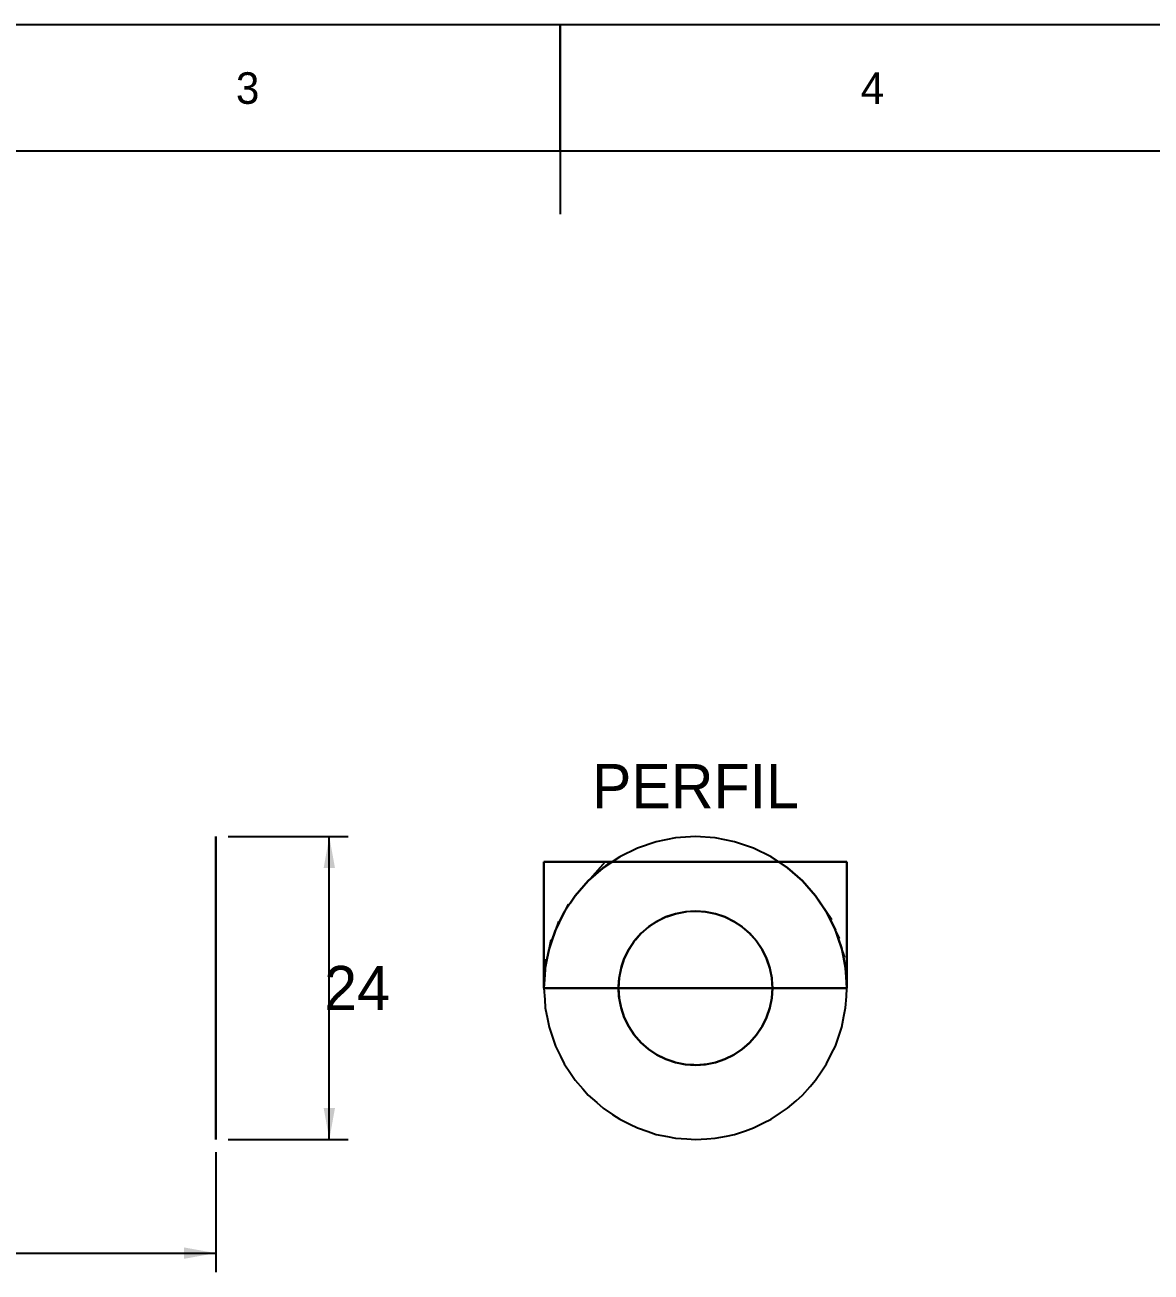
# Model space of a CAD drawing. Extents: x 0 to 297, y 0 to 210.
# Drawn here: x 106.1 to 195.3, y 111.2 to 210 of the extents above; entities that cross this region are included whole.
import ezdxf
from ezdxf.enums import TextEntityAlignment as Align

# ---------------------------------------------------------------- set-up
doc = ezdxf.new("R2010")
doc.units = 0
for name, color, linetype in [('COTAS', 7, 'CONTINUOUS'), ('FINA', 7, 'CONTINUOUS'), ('NORMA', 7, 'CONTINUOUS'), ('TEXTO', 7, 'CONTINUOUS'), ('VISIBLE', 7, 'CONTINUOUS')]:
    doc.layers.add(name, color=color, linetype=linetype)

msp = doc.modelspace()

# ---------------------------------------------------------------- linework, layer by layer
at = {"layer": 'COTAS'}
for p, q in [((122.22, 145.7006), (131.72, 145.7006)), ((130.22, 121.7006), (130.22, 145.7006)), ((122.22, 121.7006), (131.72, 121.7006)), ((121.22, 120.7006), (121.22, 111.2006)), ((24.22, 112.7006), (121.22, 112.7006))]:
    msp.add_line(p, q, dxfattribs=at)
for points in [[(130.22, 145.7006), (130.67, 143.2006), (129.77, 143.2006)], [(130.22, 121.7006), (130.67, 124.2006), (129.77, 124.2006)], [(121.22, 112.7006), (118.72, 113.1506), (118.72, 112.2506)]]:
    msp.add_solid(points, dxfattribs=at)
at = {"layer": 'FINA'}
for p, q in [((297, 210), (0, 210)), ((148.5, 200), (148.5, 210))]:
    msp.add_line(p, q, dxfattribs=at)
at = {"layer": 'NORMA'}
for p, q in [((148.5, 210), (148.5, 195)), ((287, 200), (20, 200))]:
    msp.add_line(p, q, dxfattribs=at)
at = {"layer": 'VISIBLE'}
for p, q in [((121.22, 145.5979), (121.22, 145.7006)), ((121.22, 145.7006), (121.22, 145.5979)), ((121.22, 145.2917), (121.22, 145.5979)), ((121.22, 145.5979), (121.22, 145.2917)), ((121.22, 144.7872), (121.22, 145.2917)), ((121.22, 145.2917), (121.22, 144.7872)), ((156.1142, 145.2917), (154.6278, 144.7872)), ((156.1142, 145.2917), (154.6278, 144.7872)), ((157.6537, 145.5979), (156.1142, 145.2917)), ((157.6537, 145.5979), (156.1142, 145.2917)), ((159.22, 145.7006), (157.6537, 145.5979)), ((159.22, 145.7006), (157.6537, 145.5979)), ((160.7864, 145.5979), (159.22, 145.7006)), ((160.7864, 145.5979), (159.22, 145.7006)), ((162.3259, 145.2917), (160.7864, 145.5979)), ((162.3259, 145.2917), (160.7864, 145.5979)), ((163.8122, 144.7872), (162.3259, 145.2917)), ((163.8122, 144.7872), (162.3259, 145.2917)), ((121.22, 144.0929), (121.22, 144.7872)), ((121.22, 144.7872), (121.22, 144.0929)), ((154.6278, 144.7872), (153.22, 144.0929)), ((154.6278, 144.7872), (153.22, 144.0929)), ((165.22, 144.0929), (163.8122, 144.7872)), ((165.22, 144.0929), (163.8122, 144.7872)), ((121.22, 143.2208), (121.22, 144.0929)), ((121.22, 144.0929), (121.22, 143.2208)), ((147.22, 140.5871), (147.22, 143.7006)), ((147.22, 143.7006), (147.8755, 143.7006)), ((147.22, 143.7006), (147.22, 140.5871)), ((147.8755, 143.7006), (147.22, 143.7006)), ((147.22, 143.7006), (147.22, 143.7006)), ((147.8755, 143.7006), (149.0003, 143.7006)), ((149.0003, 143.7006), (147.8755, 143.7006)), ((149.0003, 143.7006), (149.9692, 143.7006)), ((149.9692, 143.7006), (149.0003, 143.7006)), ((152.0631, 143.7006), (149.6998, 141.0057)), ((149.9692, 143.7006), (150.8003, 143.7006)), ((150.8003, 143.7006), (149.9692, 143.7006)), ((152.462, 143.7006), (150.7348, 142.1859)), ((150.8003, 143.7006), (151.5004, 143.7006)), ((151.5004, 143.7006), (150.8003, 143.7006)), ((151.5004, 143.7006), (152.0631, 143.7006)), ((152.0631, 143.7006), (151.5004, 143.7006)), ((153.22, 144.0929), (151.9149, 143.2208)), ((151.9149, 143.2208), (153.22, 144.0929)), ((152.6329, 143.7006), (151.9149, 143.2208)), ((152.0631, 143.7006), (152.462, 143.7006)), ((152.462, 143.7006), (152.0631, 143.7006)), ((152.462, 143.7006), (152.6329, 143.7006)), ((152.6329, 143.7006), (152.462, 143.7006)), ((153.22, 144.0929), (152.6329, 143.7006)), ((152.6329, 143.7006), (153.4465, 143.7006)), ((165.8072, 143.7006), (152.6329, 143.7006)), ((165.8072, 143.7006), (152.6329, 143.7006)), ((153.4465, 143.7006), (155.0779, 143.7006)), ((155.0779, 143.7006), (156.5405, 143.7006)), ((156.5405, 143.7006), (157.9035, 143.7006)), ((157.9035, 143.7006), (159.22, 143.7006)), ((159.22, 143.7006), (160.5366, 143.7006)), ((160.5366, 143.7006), (161.8995, 143.7006)), ((161.8995, 143.7006), (163.3622, 143.7006)), ((163.3622, 143.7006), (164.9935, 143.7006)), ((164.9935, 143.7006), (165.8072, 143.7006)), ((165.8072, 143.7006), (165.22, 144.0929)), ((166.5252, 143.2208), (165.22, 144.0929)), ((165.22, 144.0929), (166.5252, 143.2208)), ((165.8072, 143.7006), (166.0156, 143.7006)), ((166.0156, 143.7006), (165.8072, 143.7006)), ((166.0156, 143.7006), (167.0131, 143.7006)), ((167.0131, 143.7006), (166.0156, 143.7006)), ((167.0131, 143.7006), (170.3249, 143.7006)), ((170.3249, 143.7006), (167.0131, 143.7006)), ((170.3249, 143.7006), (171.22, 143.7006)), ((171.22, 143.7006), (170.3249, 143.7006)), ((171.22, 143.7006), (171.22, 143.5226)), ((171.22, 143.5226), (171.22, 143.7006)), ((171.22, 143.7006), (171.22, 143.7006)), ((171.22, 143.5226), (171.22, 142.2725)), ((171.22, 142.2725), (171.22, 143.5226)), ((121.22, 142.1859), (121.22, 143.2208)), ((121.22, 143.2208), (121.22, 142.1859)), ((151.9149, 143.2208), (150.7348, 142.1859)), ((150.7348, 142.1859), (151.9149, 143.2208)), ((167.6665, 142.2199), (166.5252, 143.2208)), ((167.7053, 142.1859), (166.5252, 143.2208)), ((166.5252, 143.2208), (167.7053, 142.1859)), ((171.22, 142.2725), (171.22, 141.134)), ((171.22, 141.134), (171.22, 142.2725)), ((121.22, 141.0057), (121.22, 142.1859)), ((121.22, 142.1859), (121.22, 141.0057)), ((150.7348, 142.1859), (149.6998, 141.0057)), ((149.6998, 141.0057), (150.7348, 142.1859)), ((168.7403, 141.0057), (167.7053, 142.1859)), ((167.7053, 142.1859), (168.7403, 141.0057)), ((121.22, 139.7006), (121.22, 141.0057)), ((121.22, 141.0057), (121.22, 140.449)), ((121.22, 140.449), (121.22, 140.2574)), ((147.22, 138.1522), (147.22, 140.5871)), ((147.22, 140.5871), (147.22, 138.1522)), ((149.151, 140.3562), (148.4296, 138.8934)), ((149.3278, 140.449), (149.1998, 140.2574)), ((149.3278, 140.449), (149.1998, 140.2574)), ((149.6998, 141.0057), (149.3278, 140.449)), ((149.3278, 140.449), (149.6998, 141.0057)), ((170.0184, 139.0928), (168.7403, 141.0057)), ((169.6123, 139.7006), (168.7403, 141.0057)), ((168.7403, 141.0057), (169.6123, 139.7006)), ((171.22, 141.134), (171.22, 140.0838)), ((171.22, 140.0838), (171.22, 141.134)), ((121.22, 140.2574), (121.22, 139.7006)), ((121.22, 139.7484), (121.22, 139.8006)), ((121.22, 139.8006), (121.22, 139.7484)), ((121.22, 139.8006), (121.22, 139.7923)), ((121.22, 139.7567), (121.22, 139.8006)), ((121.22, 139.7923), (121.22, 139.7484)), ((121.22, 139.7484), (121.22, 139.7567)), ((121.22, 139.5927), (121.22, 139.7484)), ((121.22, 139.7484), (121.22, 139.5927)), ((121.22, 139.7484), (121.22, 139.7238)), ((121.22, 139.6174), (121.22, 139.7484)), ((121.22, 139.7238), (121.22, 139.5927)), ((121.22, 139.1), (121.22, 139.7006)), ((121.22, 139.7006), (121.22, 138.8934)), ((121.22, 139.5927), (121.22, 139.6174)), ((121.22, 139.3363), (121.22, 139.5927)), ((121.22, 139.5927), (121.22, 139.3363)), ((121.22, 139.5927), (121.22, 139.5522)), ((121.22, 139.3769), (121.22, 139.5927)), ((121.22, 139.5522), (121.22, 139.3363)), ((121.22, 139.3363), (121.22, 139.3769)), ((121.22, 138.9834), (121.22, 139.3363)), ((121.22, 139.3363), (121.22, 138.9834)), ((121.22, 139.3363), (121.22, 139.2804)), ((121.22, 139.0392), (121.22, 139.3363)), ((148.8277, 139.7006), (148.4296, 138.8934)), ((148.4296, 138.8934), (148.8277, 139.7006)), ((149.1998, 140.2574), (148.8277, 139.7006)), ((149.1998, 140.2574), (148.8277, 139.7006)), ((156.8857, 139.3363), (156.17, 138.9834)), ((156.8857, 139.3363), (156.17, 138.9834)), ((156.2833, 139.0392), (156.8857, 139.3363)), ((157.6412, 139.5927), (156.8857, 139.3363)), ((157.6412, 139.5927), (156.8857, 139.3363)), ((156.8857, 139.3363), (157.0052, 139.3769)), ((157.0052, 139.3769), (157.6412, 139.5927)), ((158.4238, 139.7484), (157.6412, 139.5927)), ((158.4238, 139.7484), (157.6412, 139.5927)), ((157.6412, 139.5927), (157.7651, 139.6174)), ((157.7651, 139.6174), (158.4238, 139.7484)), ((159.22, 139.8006), (158.4238, 139.7484)), ((159.22, 139.8006), (158.4238, 139.7484)), ((158.4238, 139.7484), (158.5498, 139.7567)), ((158.5498, 139.7567), (159.22, 139.8006)), ((160.0162, 139.7484), (159.22, 139.8006)), ((159.22, 139.8006), (159.346, 139.7923)), ((160.0162, 139.7484), (159.22, 139.8006)), ((159.346, 139.7923), (160.0162, 139.7484)), ((160.7988, 139.5927), (160.0162, 139.7484)), ((160.0162, 139.7484), (160.1401, 139.7238)), ((160.7988, 139.5927), (160.0162, 139.7484)), ((160.1401, 139.7238), (160.7988, 139.5927)), ((161.5544, 139.3363), (160.7988, 139.5927)), ((160.7988, 139.5927), (160.9184, 139.5522)), ((161.5544, 139.3363), (160.7988, 139.5927)), ((160.9184, 139.5522), (161.5544, 139.3363)), ((162.27, 138.9834), (161.5544, 139.3363)), ((161.5544, 139.3363), (161.6677, 139.2804)), ((162.27, 138.9834), (161.5544, 139.3363)), ((169.9085, 139.1), (169.6123, 139.7006)), ((169.9085, 139.1), (169.6123, 139.7006)), ((171.22, 140.0838), (171.22, 139.1036)), ((171.22, 139.1036), (171.22, 140.0838)), ((121.22, 139.2804), (121.22, 138.9834)), ((121.22, 138.2928), (121.22, 139.1)), ((121.22, 138.9834), (121.22, 139.0392)), ((121.22, 138.5401), (121.22, 138.9834)), ((121.22, 138.9834), (121.22, 138.5401)), ((121.22, 138.9834), (121.22, 138.9132)), ((121.22, 138.6102), (121.22, 138.9834)), ((121.22, 138.9132), (121.22, 138.5401)), ((121.22, 138.8934), (121.22, 138.2928)), ((121.22, 138.5401), (121.22, 138.6102)), ((121.22, 138.014), (121.22, 138.5401)), ((121.22, 138.5401), (121.22, 138.014)), ((121.22, 138.5401), (121.22, 138.4568)), ((121.22, 138.0972), (121.22, 138.5401)), ((121.22, 138.4568), (121.22, 138.014)), ((148.3684, 138.985), (147.8442, 137.4405)), ((148.4296, 138.8934), (148.1335, 138.2928)), ((148.4296, 138.8934), (148.1335, 138.2928)), ((155.5066, 138.5401), (154.9067, 138.014)), ((155.5066, 138.5401), (154.9067, 138.014)), ((155.0016, 138.0972), (155.5066, 138.5401)), ((156.17, 138.9834), (155.5066, 138.5401)), ((156.17, 138.9834), (155.5066, 138.5401)), ((155.5066, 138.5401), (155.6116, 138.6102)), ((155.6116, 138.6102), (156.17, 138.9834)), ((156.17, 138.9834), (156.2833, 139.0392)), ((161.6677, 139.2804), (162.27, 138.9834)), ((162.9335, 138.5401), (162.27, 138.9834)), ((162.27, 138.9834), (162.375, 138.9132)), ((162.9335, 138.5401), (162.27, 138.9834)), ((162.375, 138.9132), (162.9335, 138.5401)), ((163.5334, 138.014), (162.9335, 138.5401)), ((162.9335, 138.5401), (163.0284, 138.4568)), ((163.5334, 138.014), (162.9335, 138.5401)), ((163.0284, 138.4568), (163.5334, 138.014)), ((170.6299, 137.6372), (169.9085, 139.1)), ((170.3066, 138.2928), (169.9085, 139.1)), ((169.9085, 139.1), (170.3066, 138.2928)), ((171.22, 139.1036), (171.22, 139.0141)), ((171.22, 139.0141), (171.22, 139.1036)), ((171.22, 139.0141), (171.22, 138.1781)), ((171.22, 138.1781), (171.22, 139.0141)), ((121.22, 137.6587), (121.22, 138.2928)), ((121.22, 138.2928), (121.22, 137.4405)), ((121.22, 138.014), (121.22, 138.0972)), ((121.22, 137.414), (121.22, 138.014)), ((121.22, 138.014), (121.22, 137.414)), ((121.22, 138.014), (121.22, 137.919)), ((121.22, 137.509), (121.22, 138.014)), ((121.22, 137.919), (121.22, 137.414)), ((121.22, 136.8064), (121.22, 137.6587)), ((121.22, 137.414), (121.22, 137.509)), ((121.22, 137.4405), (121.22, 136.8064)), ((121.22, 136.7506), (121.22, 137.414)), ((121.22, 137.414), (121.22, 136.7506)), ((121.22, 137.414), (121.22, 137.3091)), ((121.22, 136.8556), (121.22, 137.414)), ((147.22, 136.1283), (147.22, 138.1522)), ((147.22, 138.1522), (147.22, 136.1283)), ((147.7715, 137.5233), (147.4533, 135.9237)), ((147.8442, 137.4405), (147.6289, 136.8064)), ((147.8442, 137.4405), (147.6289, 136.8064)), ((148.1335, 138.2928), (147.8442, 137.4405)), ((147.8442, 137.4405), (148.1335, 138.2928)), ((154.3806, 137.414), (153.9373, 136.7506)), ((154.3806, 137.414), (153.9373, 136.7506)), ((154.0074, 136.8556), (154.3806, 137.414)), ((154.9067, 138.014), (154.3806, 137.414)), ((154.9067, 138.014), (154.3806, 137.414)), ((154.3806, 137.414), (154.4638, 137.509)), ((154.4638, 137.509), (154.9067, 138.014)), ((154.9067, 138.014), (155.0016, 138.0972)), ((164.0595, 137.414), (163.5334, 138.014)), ((163.5334, 138.014), (163.6166, 137.919)), ((164.0595, 137.414), (163.5334, 138.014)), ((163.6166, 137.919), (164.0595, 137.414)), ((164.5028, 136.7506), (164.0595, 137.414)), ((164.0595, 137.414), (164.1296, 137.3091)), ((164.5028, 136.7506), (164.0595, 137.414)), ((170.5218, 137.6587), (170.3066, 138.2928)), ((170.5218, 137.6587), (170.3066, 138.2928)), ((171.0461, 136.1143), (170.5218, 137.6587)), ((170.8111, 136.8064), (170.5218, 137.6587)), ((170.5218, 137.6587), (170.8111, 136.8064)), ((171.22, 138.1781), (171.22, 137.5198)), ((171.22, 137.5198), (171.22, 138.1781)), ((171.22, 137.5198), (171.22, 137.2945)), ((171.22, 137.2945), (171.22, 137.5198)), ((121.22, 137.3091), (121.22, 136.7506)), ((121.22, 136.7506), (121.22, 136.8556)), ((121.22, 136.1497), (121.22, 136.8064)), ((121.22, 136.8064), (121.22, 135.9237)), ((121.22, 136.035), (121.22, 136.7506)), ((121.22, 136.7506), (121.22, 136.035)), ((121.22, 136.7506), (121.22, 136.6374)), ((121.22, 136.1482), (121.22, 136.7506)), ((121.22, 136.6374), (121.22, 136.035)), ((147.6289, 136.8064), (147.4533, 135.9237)), ((147.4533, 135.9237), (147.6289, 136.8064)), ((153.9373, 136.7506), (153.5844, 136.035)), ((153.9373, 136.7506), (153.5844, 136.035)), ((153.6402, 136.1482), (153.9373, 136.7506)), ((153.9373, 136.7506), (154.0074, 136.8556)), ((164.1296, 137.3091), (164.5028, 136.7506)), ((164.8557, 136.035), (164.5028, 136.7506)), ((164.5028, 136.7506), (164.5586, 136.6374)), ((164.8557, 136.035), (164.5028, 136.7506)), ((164.5586, 136.6374), (164.8557, 136.035)), ((170.9418, 136.1497), (170.8111, 136.8064)), ((170.9418, 136.1497), (170.8111, 136.8064)), ((171.22, 137.2945), (171.22, 136.4405)), ((171.22, 136.4405), (171.22, 137.2945)), ((171.22, 136.4405), (171.22, 136.0552)), ((171.22, 136.0552), (171.22, 136.4405)), ((121.22, 135.2669), (121.22, 136.1497)), ((121.22, 136.035), (121.22, 136.1482)), ((121.22, 135.2794), (121.22, 136.035)), ((121.22, 136.035), (121.22, 135.2794)), ((121.22, 136.035), (121.22, 135.9154)), ((121.22, 135.399), (121.22, 136.035)), ((121.22, 135.9237), (121.22, 135.2669)), ((121.22, 135.9154), (121.22, 135.2794)), ((121.22, 135.2794), (121.22, 135.399)), ((147.22, 134.398), (147.22, 136.1283)), ((147.22, 136.1283), (147.22, 134.398)), ((147.3705, 135.9963), (147.2638, 134.3688)), ((147.4533, 135.9237), (147.3227, 135.2669)), ((147.4533, 135.9237), (147.3227, 135.2669)), ((153.5844, 136.035), (153.3279, 135.2794)), ((153.5844, 136.035), (153.3279, 135.2794)), ((153.3279, 135.2794), (153.3685, 135.399)), ((153.3685, 135.399), (153.5844, 136.035)), ((153.5844, 136.035), (153.6402, 136.1482)), ((165.1122, 135.2794), (164.8557, 136.035)), ((164.8557, 136.035), (164.8963, 135.9154)), ((165.1122, 135.2794), (164.8557, 136.035)), ((164.8963, 135.9154), (165.1122, 135.2794)), ((171.22, 134.7508), (170.9418, 136.1497)), ((171.1174, 135.2669), (170.9418, 136.1497)), ((170.9418, 136.1497), (171.1174, 135.2669)), ((171.22, 136.0552), (171.22, 135.6019)), ((171.22, 135.6019), (171.22, 136.0552)), ((171.22, 135.6019), (171.22, 134.7508)), ((171.22, 134.7508), (171.22, 135.6019)), ((121.22, 134.4968), (121.22, 135.2794)), ((121.22, 135.2794), (121.22, 134.4968)), ((121.22, 135.2794), (121.22, 135.1556)), ((121.22, 134.6207), (121.22, 135.2794)), ((121.22, 134.5987), (121.22, 135.2669)), ((121.22, 135.2669), (121.22, 134.3688)), ((121.22, 135.1556), (121.22, 134.4968)), ((121.22, 134.4968), (121.22, 134.6207)), ((121.22, 133.7006), (121.22, 134.5987)), ((121.22, 133.7006), (121.22, 134.4968)), ((121.22, 134.4968), (121.22, 133.7006)), ((121.22, 134.4968), (121.22, 134.3708)), ((121.22, 133.8266), (121.22, 134.4968)), ((121.22, 134.3708), (121.22, 133.7006)), ((121.22, 134.3688), (121.22, 133.7006)), ((147.22, 133.7006), (147.22, 134.398)), ((147.22, 134.398), (147.22, 133.7006)), ((147.2638, 134.3688), (147.22, 133.7006)), ((147.2638, 134.3688), (147.22, 133.7006)), ((147.3227, 135.2669), (147.2638, 134.3688)), ((147.2638, 134.3688), (147.3227, 135.2669)), ((153.1722, 134.4968), (153.12, 133.7006)), ((153.1722, 134.4968), (153.12, 133.7006)), ((153.1283, 133.8266), (153.1722, 134.4968)), ((153.3279, 135.2794), (153.1722, 134.4968)), ((153.3279, 135.2794), (153.1722, 134.4968)), ((153.1722, 134.4968), (153.1969, 134.6207)), ((153.1969, 134.6207), (153.3279, 135.2794)), ((165.2679, 134.4968), (165.1122, 135.2794)), ((165.1122, 135.2794), (165.1368, 135.1556)), ((165.2679, 134.4968), (165.1122, 135.2794)), ((165.1368, 135.1556), (165.2679, 134.4968)), ((165.32, 133.7006), (165.2679, 134.4968)), ((165.2679, 134.4968), (165.2761, 134.3708)), ((165.32, 133.7006), (165.2679, 134.4968)), ((165.2761, 134.3708), (165.32, 133.7006)), ((171.1612, 134.5987), (171.1174, 135.2669)), ((171.1612, 134.5987), (171.1174, 135.2669)), ((171.22, 133.7006), (171.1612, 134.5987)), ((171.22, 133.7006), (171.1612, 134.5987)), ((171.22, 134.7508), (171.22, 134.5697)), ((171.22, 134.5697), (171.22, 134.7508)), ((171.22, 134.5697), (171.22, 133.7006)), ((171.22, 133.7006), (171.22, 134.5697)), ((121.22, 133.7006), (121.22, 133.8266)), ((121.22, 133.0324), (121.22, 133.7006)), ((121.22, 133.7006), (121.22, 132.8025)), ((121.22, 132.9044), (121.22, 133.7006)), ((121.22, 133.7006), (121.22, 132.9044)), ((121.22, 133.7006), (121.22, 133.5746)), ((121.22, 133.0304), (121.22, 133.7006)), ((121.22, 133.5746), (121.22, 132.9044)), ((148.2638, 133.7006), (147.22, 133.7006)), ((147.22, 133.7006), (147.2789, 132.8025)), ((147.22, 133.7006), (147.2789, 132.8025)), ((147.22, 133.7006), (148.2638, 133.7006)), ((147.22, 133.7006), (147.22, 133.7006)), ((149.9883, 133.7006), (148.2638, 133.7006)), ((148.2638, 133.7006), (149.9883, 133.7006)), ((151.124, 133.7006), (149.9883, 133.7006)), ((149.9883, 133.7006), (151.124, 133.7006)), ((151.8993, 133.7006), (151.124, 133.7006)), ((151.124, 133.7006), (151.8993, 133.7006)), ((152.4332, 133.7006), (151.8993, 133.7006)), ((151.8993, 133.7006), (152.4332, 133.7006)), ((152.792, 133.7006), (152.4332, 133.7006)), ((152.4332, 133.7006), (152.792, 133.7006)), ((153.0138, 133.7006), (152.792, 133.7006)), ((152.792, 133.7006), (153.0138, 133.7006)), ((153.12, 133.7006), (153.0138, 133.7006)), ((153.0138, 133.7006), (153.12, 133.7006)), ((153.12, 133.7006), (153.1283, 133.8266)), ((153.1722, 132.9044), (153.12, 133.7006)), ((153.12, 133.7006), (153.1722, 132.9044)), ((153.164, 133.0304), (153.12, 133.7006)), ((153.12, 133.7006), (153.172, 132.9082)), ((153.12, 133.7006), (165.32, 133.7006)), ((153.12, 133.7006), (165.32, 133.7006)), ((153.12, 133.7006), (153.12, 133.7006)), ((159.22, 133.7006), (153.12, 133.7006)), ((165.32, 133.7006), (159.22, 133.7006)), ((165.32, 133.7006), (165.2679, 132.9044)), ((165.2679, 132.9044), (165.32, 133.7006)), ((165.2679, 132.9044), (165.3198, 133.6968)), ((165.3118, 133.5746), (165.2679, 132.9044)), ((165.32, 133.7006), (165.3118, 133.5746)), ((165.3198, 133.6968), (165.32, 133.7006)), ((165.4262, 133.7006), (165.32, 133.7006)), ((165.32, 133.7006), (165.4262, 133.7006)), ((165.32, 133.7006), (165.32, 133.7006)), ((165.6481, 133.7006), (165.4262, 133.7006)), ((165.4262, 133.7006), (165.6481, 133.7006)), ((166.0069, 133.7006), (165.6481, 133.7006)), ((165.6481, 133.7006), (166.0069, 133.7006)), ((166.5407, 133.7006), (166.0069, 133.7006)), ((166.0069, 133.7006), (166.5407, 133.7006)), ((167.3161, 133.7006), (166.5407, 133.7006)), ((166.5407, 133.7006), (167.3161, 133.7006)), ((168.4518, 133.7006), (167.3161, 133.7006)), ((167.3161, 133.7006), (168.4518, 133.7006)), ((170.1762, 133.7006), (168.4518, 133.7006)), ((168.4518, 133.7006), (170.1762, 133.7006)), ((171.22, 133.7006), (170.1762, 133.7006)), ((170.1762, 133.7006), (171.22, 133.7006)), ((171.1762, 133.0324), (171.22, 133.7006)), ((171.1762, 133.0324), (171.22, 133.7006)), ((171.22, 133.7006), (171.22, 133.7006)), ((121.22, 132.1343), (121.22, 133.0324)), ((121.22, 132.9044), (121.22, 133.0304)), ((121.22, 132.1218), (121.22, 132.9044)), ((121.22, 132.9044), (121.22, 132.1218)), ((121.22, 132.9044), (121.22, 132.7805)), ((121.22, 132.2456), (121.22, 132.9044)), ((121.22, 132.8025), (121.22, 132.1343)), ((121.22, 132.7805), (121.22, 132.1218)), ((147.2789, 132.8025), (147.3227, 132.1343)), ((147.2789, 132.8025), (147.3227, 132.1343)), ((153.1722, 132.9044), (153.164, 133.0304)), ((153.172, 132.9082), (153.1722, 132.9044)), ((153.3279, 132.1218), (153.1722, 132.9044)), ((153.1722, 132.9044), (153.3279, 132.1218)), ((153.3033, 132.2456), (153.1722, 132.9044)), ((153.1722, 132.9044), (153.3271, 132.1256)), ((165.2679, 132.9044), (165.1122, 132.1218)), ((165.1122, 132.1218), (165.2679, 132.9044)), ((165.1122, 132.1218), (165.2671, 132.9006)), ((165.2432, 132.7805), (165.1122, 132.1218)), ((165.2679, 132.9044), (165.2432, 132.7805)), ((165.2671, 132.9006), (165.2679, 132.9044)), ((171.1174, 132.1343), (171.1762, 133.0324)), ((171.1174, 132.1343), (171.1762, 133.0324)), ((121.22, 132.1218), (121.22, 132.2456)), ((121.22, 131.4775), (121.22, 132.1343)), ((121.22, 132.1343), (121.22, 131.2515)), ((121.22, 131.3662), (121.22, 132.1218)), ((121.22, 132.1218), (121.22, 131.3662)), ((121.22, 132.1218), (121.22, 132.0022)), ((121.22, 131.4858), (121.22, 132.1218)), ((121.22, 132.0022), (121.22, 131.3662)), ((121.22, 131.3662), (121.22, 131.4858)), ((121.22, 130.5948), (121.22, 131.4775)), ((147.3227, 132.1343), (147.4983, 131.2515)), ((147.3227, 132.1343), (147.4983, 131.2515)), ((153.3279, 132.1218), (153.3033, 132.2456)), ((153.3271, 132.1256), (153.3279, 132.1218)), ((153.5844, 131.3662), (153.3279, 132.1218)), ((153.3279, 132.1218), (153.5844, 131.3662)), ((153.5438, 131.4858), (153.3279, 132.1218)), ((153.3279, 132.1218), (153.5831, 131.3699)), ((153.5844, 131.3662), (153.5438, 131.4858)), ((165.1122, 132.1218), (164.8557, 131.3662)), ((164.8557, 131.3662), (165.1122, 132.1218)), ((164.8557, 131.3662), (165.111, 132.1182)), ((165.0716, 132.0022), (164.8557, 131.3662)), ((165.1122, 132.1218), (165.0716, 132.0022)), ((165.111, 132.1182), (165.1122, 132.1218)), ((170.8111, 130.5948), (170.9867, 131.4775)), ((170.8111, 130.5948), (170.9867, 131.4775)), ((170.9867, 131.4775), (171.1174, 132.1343)), ((170.9867, 131.4775), (171.1174, 132.1343)), ((121.22, 130.6506), (121.22, 131.3662)), ((121.22, 131.3662), (121.22, 130.6506)), ((121.22, 131.3662), (121.22, 131.253)), ((121.22, 130.7638), (121.22, 131.3662)), ((121.22, 131.253), (121.22, 130.6506)), ((121.22, 131.2515), (121.22, 130.5948)), ((121.22, 130.6506), (121.22, 130.7638)), ((121.22, 129.9872), (121.22, 130.6506)), ((121.22, 130.6506), (121.22, 129.9872)), ((121.22, 130.6506), (121.22, 130.5456)), ((121.22, 130.0921), (121.22, 130.6506)), ((121.22, 129.9607), (121.22, 130.5948)), ((121.22, 130.5948), (121.22, 129.7425)), ((121.22, 130.5456), (121.22, 129.9872)), ((147.4983, 131.2515), (147.6289, 130.5948)), ((147.4983, 131.2515), (147.6289, 130.5948)), ((147.6289, 130.5948), (147.9182, 129.7425)), ((147.6289, 130.5948), (147.9182, 129.7425)), ((153.5831, 131.3699), (153.5844, 131.3662)), ((153.9373, 130.6506), (153.5844, 131.3662)), ((153.5844, 131.3662), (153.9373, 130.6506)), ((153.8814, 130.7638), (153.5844, 131.3662)), ((153.5844, 131.3662), (153.9356, 130.654)), ((153.9373, 130.6506), (153.8814, 130.7638)), ((153.9356, 130.654), (153.9373, 130.6506)), ((154.3806, 129.9872), (153.9373, 130.6506)), ((153.9373, 130.6506), (154.3806, 129.9872)), ((154.3104, 130.0921), (153.9373, 130.6506)), ((153.9373, 130.6506), (154.3785, 129.9903)), ((164.5028, 130.6506), (164.0595, 129.9872)), ((164.0595, 129.9872), (164.5028, 130.6506)), ((164.0595, 129.9872), (164.5007, 130.6474)), ((164.4326, 130.5456), (164.0595, 129.9872)), ((164.5028, 130.6506), (164.4326, 130.5456)), ((164.5007, 130.6474), (164.5028, 130.6506)), ((164.8557, 131.3662), (164.5028, 130.6506)), ((164.5028, 130.6506), (164.8557, 131.3662)), ((164.5028, 130.6506), (164.854, 131.3628)), ((164.7999, 131.253), (164.5028, 130.6506)), ((164.8557, 131.3662), (164.7999, 131.253)), ((164.854, 131.3628), (164.8557, 131.3662)), ((170.5959, 129.9607), (170.8111, 130.5948)), ((170.5959, 129.9607), (170.8111, 130.5948)), ((121.22, 129.9872), (121.22, 130.0921)), ((121.22, 129.3872), (121.22, 129.9872)), ((121.22, 129.9872), (121.22, 129.3872)), ((121.22, 129.9872), (121.22, 129.8922)), ((121.22, 129.4822), (121.22, 129.9872)), ((121.22, 129.1084), (121.22, 129.9607)), ((121.22, 129.8922), (121.22, 129.3872)), ((121.22, 129.7425), (121.22, 129.1084)), ((121.22, 129.3872), (121.22, 129.4822)), ((147.9182, 129.7425), (148.1335, 129.1084)), ((147.9182, 129.7425), (148.1335, 129.1084)), ((154.3806, 129.9872), (154.3104, 130.0921)), ((154.3785, 129.9903), (154.3806, 129.9872)), ((154.9067, 129.3872), (154.3806, 129.9872)), ((154.3806, 129.9872), (154.9067, 129.3872)), ((154.8234, 129.4822), (154.3806, 129.9872)), ((154.3806, 129.9872), (154.9042, 129.3901)), ((154.9067, 129.3872), (154.8234, 129.4822)), ((164.0595, 129.9872), (163.5334, 129.3872)), ((163.5334, 129.3872), (164.0595, 129.9872)), ((163.5334, 129.3872), (164.057, 129.9843)), ((163.9762, 129.8922), (163.5334, 129.3872)), ((164.0595, 129.9872), (163.9762, 129.8922)), ((164.057, 129.9843), (164.0595, 129.9872)), ((170.3066, 129.1084), (170.5959, 129.9607)), ((170.3066, 129.1084), (170.5959, 129.9607)), ((121.22, 128.8611), (121.22, 129.3872)), ((121.22, 129.3872), (121.22, 128.8611)), ((121.22, 129.3872), (121.22, 129.304)), ((121.22, 128.9444), (121.22, 129.3872)), ((121.22, 129.304), (121.22, 128.8611)), ((121.22, 128.5078), (121.22, 129.1084)), ((121.22, 129.1084), (121.22, 128.3012)), ((121.22, 128.8611), (121.22, 128.9444)), ((121.22, 128.4178), (121.22, 128.8611)), ((121.22, 128.8611), (121.22, 128.4178)), ((121.22, 128.8611), (121.22, 128.791)), ((121.22, 128.488), (121.22, 128.8611)), ((121.22, 128.791), (121.22, 128.4178)), ((121.22, 127.7006), (121.22, 128.5078)), ((121.22, 128.4178), (121.22, 128.488)), ((148.1335, 129.1084), (148.5316, 128.3012)), ((148.1335, 129.1084), (148.5316, 128.3012)), ((154.9042, 129.3901), (154.9067, 129.3872)), ((155.5066, 128.8611), (154.9067, 129.3872)), ((154.9067, 129.3872), (155.5066, 128.8611)), ((155.4117, 128.9444), (154.9067, 129.3872)), ((154.9067, 129.3872), (155.5037, 128.8637)), ((155.5066, 128.8611), (155.4117, 128.9444)), ((155.5037, 128.8637), (155.5066, 128.8611)), ((156.17, 128.4178), (155.5066, 128.8611)), ((155.5066, 128.8611), (156.17, 128.4178)), ((156.0651, 128.488), (155.5066, 128.8611)), ((155.5066, 128.8611), (156.1669, 128.42)), ((156.17, 128.4178), (156.0651, 128.488)), ((162.9335, 128.8611), (162.27, 128.4178)), ((162.27, 128.4178), (162.9335, 128.8611)), ((162.27, 128.4178), (162.9303, 128.859)), ((162.8285, 128.791), (162.27, 128.4178)), ((162.9335, 128.8611), (162.8285, 128.791)), ((162.9303, 128.859), (162.9335, 128.8611)), ((163.5334, 129.3872), (162.9335, 128.8611)), ((162.9335, 128.8611), (163.5334, 129.3872)), ((162.9335, 128.8611), (163.5305, 129.3847)), ((163.4385, 129.304), (162.9335, 128.8611)), ((163.5334, 129.3872), (163.4385, 129.304)), ((163.5305, 129.3847), (163.5334, 129.3872)), ((169.6123, 127.7006), (170.0104, 128.5078)), ((169.6123, 127.7006), (170.0104, 128.5078)), ((170.0104, 128.5078), (170.3066, 129.1084)), ((170.0104, 128.5078), (170.3066, 129.1084)), ((121.22, 128.0649), (121.22, 128.4178)), ((121.22, 128.4178), (121.22, 128.0649)), ((121.22, 128.4178), (121.22, 128.362)), ((121.22, 128.1208), (121.22, 128.4178)), ((121.22, 128.362), (121.22, 128.0649)), ((121.22, 128.3012), (121.22, 127.7006)), ((121.22, 128.0649), (121.22, 128.1208)), ((121.22, 127.8085), (121.22, 128.0649)), ((121.22, 128.0649), (121.22, 127.8085)), ((121.22, 128.0649), (121.22, 128.0243)), ((121.22, 127.849), (121.22, 128.0649)), ((121.22, 128.0243), (121.22, 127.8085)), ((121.22, 127.8085), (121.22, 127.849)), ((121.22, 127.6528), (121.22, 127.8085)), ((121.22, 127.8085), (121.22, 127.6528)), ((121.22, 127.8085), (121.22, 127.7838)), ((121.22, 127.6774), (121.22, 127.8085)), ((121.22, 127.7838), (121.22, 127.6528)), ((121.22, 127.1438), (121.22, 127.7006)), ((121.22, 127.7006), (121.22, 126.9522)), ((121.22, 127.6528), (121.22, 127.6774)), ((121.22, 127.6006), (121.22, 127.6528)), ((121.22, 127.6528), (121.22, 127.6006)), ((121.22, 127.6528), (121.22, 127.6445)), ((121.22, 127.6089), (121.22, 127.6528)), ((121.22, 127.6445), (121.22, 127.6006)), ((121.22, 127.6006), (121.22, 127.6089)), ((148.5316, 128.3012), (148.8277, 127.7006)), ((148.5316, 128.3012), (148.8277, 127.7006)), ((148.8277, 127.7006), (149.3278, 126.9522)), ((148.8277, 127.7006), (149.3278, 126.9522)), ((156.1669, 128.42), (156.17, 128.4178)), ((156.8857, 128.0649), (156.17, 128.4178)), ((156.17, 128.4178), (156.8857, 128.0649)), ((156.7724, 128.1208), (156.17, 128.4178)), ((156.17, 128.4178), (156.8822, 128.0666)), ((156.8857, 128.0649), (156.7724, 128.1208)), ((156.8822, 128.0666), (156.8857, 128.0649)), ((157.6412, 127.8085), (156.8857, 128.0649)), ((156.8857, 128.0649), (157.6412, 127.8085)), ((157.5217, 127.849), (156.8857, 128.0649)), ((156.8857, 128.0649), (157.6376, 127.8097)), ((157.6412, 127.8085), (157.5217, 127.849)), ((157.6376, 127.8097), (157.6412, 127.8085)), ((158.4238, 127.6528), (157.6412, 127.8085)), ((157.6412, 127.8085), (158.4238, 127.6528)), ((158.3, 127.6774), (157.6412, 127.8085)), ((157.6412, 127.8085), (158.4201, 127.6535)), ((158.4238, 127.6528), (158.3, 127.6774)), ((158.4201, 127.6535), (158.4238, 127.6528)), ((159.22, 127.6006), (158.4238, 127.6528)), ((158.4238, 127.6528), (159.22, 127.6006)), ((159.094, 127.6089), (158.4238, 127.6528)), ((158.4238, 127.6528), (159.2162, 127.6009)), ((159.22, 127.6006), (159.094, 127.6089)), ((159.2162, 127.6009), (159.22, 127.6006)), ((160.0162, 127.6528), (159.22, 127.6006)), ((159.22, 127.6006), (160.0162, 127.6528)), ((159.22, 127.6006), (160.0124, 127.6525)), ((159.8903, 127.6445), (159.22, 127.6006)), ((160.0162, 127.6528), (159.8903, 127.6445)), ((160.0124, 127.6525), (160.0162, 127.6528)), ((160.7988, 127.8085), (160.0162, 127.6528)), ((160.0162, 127.6528), (160.7988, 127.8085)), ((160.0162, 127.6528), (160.7951, 127.8077)), ((160.675, 127.7838), (160.0162, 127.6528)), ((160.7988, 127.8085), (160.675, 127.7838)), ((160.7951, 127.8077), (160.7988, 127.8085)), ((161.5544, 128.0649), (160.7988, 127.8085)), ((160.7988, 127.8085), (161.5544, 128.0649)), ((160.7988, 127.8085), (161.5508, 128.0637)), ((161.4348, 128.0243), (160.7988, 127.8085)), ((161.5544, 128.0649), (161.4348, 128.0243)), ((161.5508, 128.0637), (161.5544, 128.0649)), ((162.27, 128.4178), (161.5544, 128.0649)), ((161.5544, 128.0649), (162.27, 128.4178)), ((161.5544, 128.0649), (162.2666, 128.4162)), ((162.1568, 128.362), (161.5544, 128.0649)), ((162.27, 128.4178), (162.1568, 128.362)), ((162.2666, 128.4162), (162.27, 128.4178)), ((169.2403, 127.1438), (169.6123, 127.7006)), ((169.2403, 127.1438), (169.6123, 127.7006)), ((121.22, 126.3955), (121.22, 127.1438)), ((121.22, 126.9522), (121.22, 126.3955)), ((149.3278, 126.9522), (149.6998, 126.3955)), ((149.3278, 126.9522), (149.6998, 126.3955)), ((168.7403, 126.3955), (169.2403, 127.1438)), ((168.7403, 126.3955), (169.2403, 127.1438)), ((121.22, 125.892), (121.22, 126.3955)), ((121.22, 126.3955), (121.22, 125.7188)), ((121.22, 125.2153), (121.22, 125.892)), ((121.22, 125.7188), (121.22, 125.2153)), ((149.6998, 126.3955), (150.2933, 125.7188)), ((149.6998, 126.3955), (150.2933, 125.7188)), ((150.2933, 125.7188), (150.7348, 125.2153)), ((150.2933, 125.7188), (150.7348, 125.2153)), ((167.7053, 125.2153), (168.2988, 125.892)), ((167.7053, 125.2153), (168.2988, 125.892)), ((168.2988, 125.892), (168.7403, 126.3955)), ((168.2988, 125.892), (168.7403, 126.3955)), ((121.22, 124.7738), (121.22, 125.2153)), ((121.22, 125.2153), (121.22, 124.6219)), ((121.22, 124.1804), (121.22, 124.7738)), ((121.22, 124.6219), (121.22, 124.1804)), ((150.7348, 125.2153), (151.4115, 124.6219)), ((150.7348, 125.2153), (151.4115, 124.6219)), ((151.4115, 124.6219), (151.9149, 124.1804)), ((151.4115, 124.6219), (151.9149, 124.1804)), ((166.5252, 124.1804), (167.2019, 124.7738)), ((166.5252, 124.1804), (167.2019, 124.7738)), ((167.2019, 124.7738), (167.7053, 125.2153)), ((167.2019, 124.7738), (167.7053, 125.2153)), ((121.22, 123.8083), (121.22, 124.1804)), ((121.22, 124.1804), (121.22, 123.6803)), ((121.22, 123.3083), (121.22, 123.8083)), ((121.22, 123.6803), (121.22, 123.3083)), ((151.9149, 124.1804), (152.6633, 123.6803)), ((151.9149, 124.1804), (152.6633, 123.6803)), ((152.6633, 123.6803), (153.22, 123.3083)), ((152.6633, 123.6803), (153.22, 123.3083)), ((165.22, 123.3083), (165.9684, 123.8083)), ((165.22, 123.3083), (165.9684, 123.8083)), ((165.9684, 123.8083), (166.5252, 124.1804)), ((165.9684, 123.8083), (166.5252, 124.1804)), ((121.22, 123.0121), (121.22, 123.3083)), ((121.22, 123.3083), (121.22, 122.9102)), ((121.22, 122.614), (121.22, 123.0121)), ((121.22, 122.9102), (121.22, 122.614)), ((121.22, 122.3988), (121.22, 122.614)), ((121.22, 122.614), (121.22, 122.3247)), ((153.22, 123.3083), (154.0273, 122.9102)), ((153.22, 123.3083), (154.0273, 122.9102)), ((154.0273, 122.9102), (154.6278, 122.614)), ((154.0273, 122.9102), (154.6278, 122.614)), ((154.6278, 122.614), (155.4801, 122.3247)), ((154.6278, 122.614), (155.4801, 122.3247)), ((163.1782, 122.3988), (163.8122, 122.614)), ((163.1782, 122.3988), (163.8122, 122.614)), ((163.8122, 122.614), (164.6195, 123.0121)), ((163.8122, 122.614), (164.6195, 123.0121)), ((164.6195, 123.0121), (165.22, 123.3083)), ((164.6195, 123.0121), (165.22, 123.3083)), ((121.22, 122.1095), (121.22, 122.3988)), ((121.22, 122.3247), (121.22, 122.1095)), ((121.22, 121.9789), (121.22, 122.1095)), ((121.22, 122.1095), (121.22, 121.9339)), ((121.22, 121.8033), (121.22, 121.9789)), ((121.22, 121.9339), (121.22, 121.8033)), ((121.22, 121.7595), (121.22, 121.8033)), ((121.22, 121.8033), (121.22, 121.7444)), ((121.22, 121.7006), (121.22, 121.7595)), ((121.22, 121.7444), (121.22, 121.7006)), ((155.4801, 122.3247), (156.1142, 122.1095)), ((155.4801, 122.3247), (156.1142, 122.1095)), ((156.1142, 122.1095), (156.997, 121.9339)), ((156.1142, 122.1095), (156.997, 121.9339)), ((156.997, 121.9339), (157.6537, 121.8033)), ((156.997, 121.9339), (157.6537, 121.8033)), ((157.6537, 121.8033), (158.5519, 121.7444)), ((157.6537, 121.8033), (158.5519, 121.7444)), ((158.5519, 121.7444), (159.22, 121.7006)), ((158.5519, 121.7444), (159.22, 121.7006)), ((159.22, 121.7006), (160.1182, 121.7595)), ((159.22, 121.7006), (160.1182, 121.7595)), ((160.1182, 121.7595), (160.7864, 121.8033)), ((160.1182, 121.7595), (160.7864, 121.8033)), ((160.7864, 121.8033), (161.6691, 121.9789)), ((160.7864, 121.8033), (161.6691, 121.9789)), ((161.6691, 121.9789), (162.3259, 122.1095)), ((161.6691, 121.9789), (162.3259, 122.1095)), ((162.3259, 122.1095), (163.1782, 122.3988)), ((162.3259, 122.1095), (163.1782, 122.3988))]:
    msp.add_line(p, q, dxfattribs=at)

# ---------------------------------------------------------------- texts
at = {"layer": 'COTAS'}
msp.add_text('24', height=3.5, dxfattribs=at).set_placement((132.42, 133.7006), align=Align.MIDDLE_CENTER)
at = {"layer": 'TEXTO'}
for s, height, p in [('3', 2.5, (123.75, 205)), ('4', 2.5, (173.25, 205)), ('PERFIL', 3.5, (159.22, 149.7006))]:
    msp.add_text(s, height=height, dxfattribs=at).set_placement(p, align=Align.MIDDLE_CENTER)

doc.saveas('drawing.dxf')
